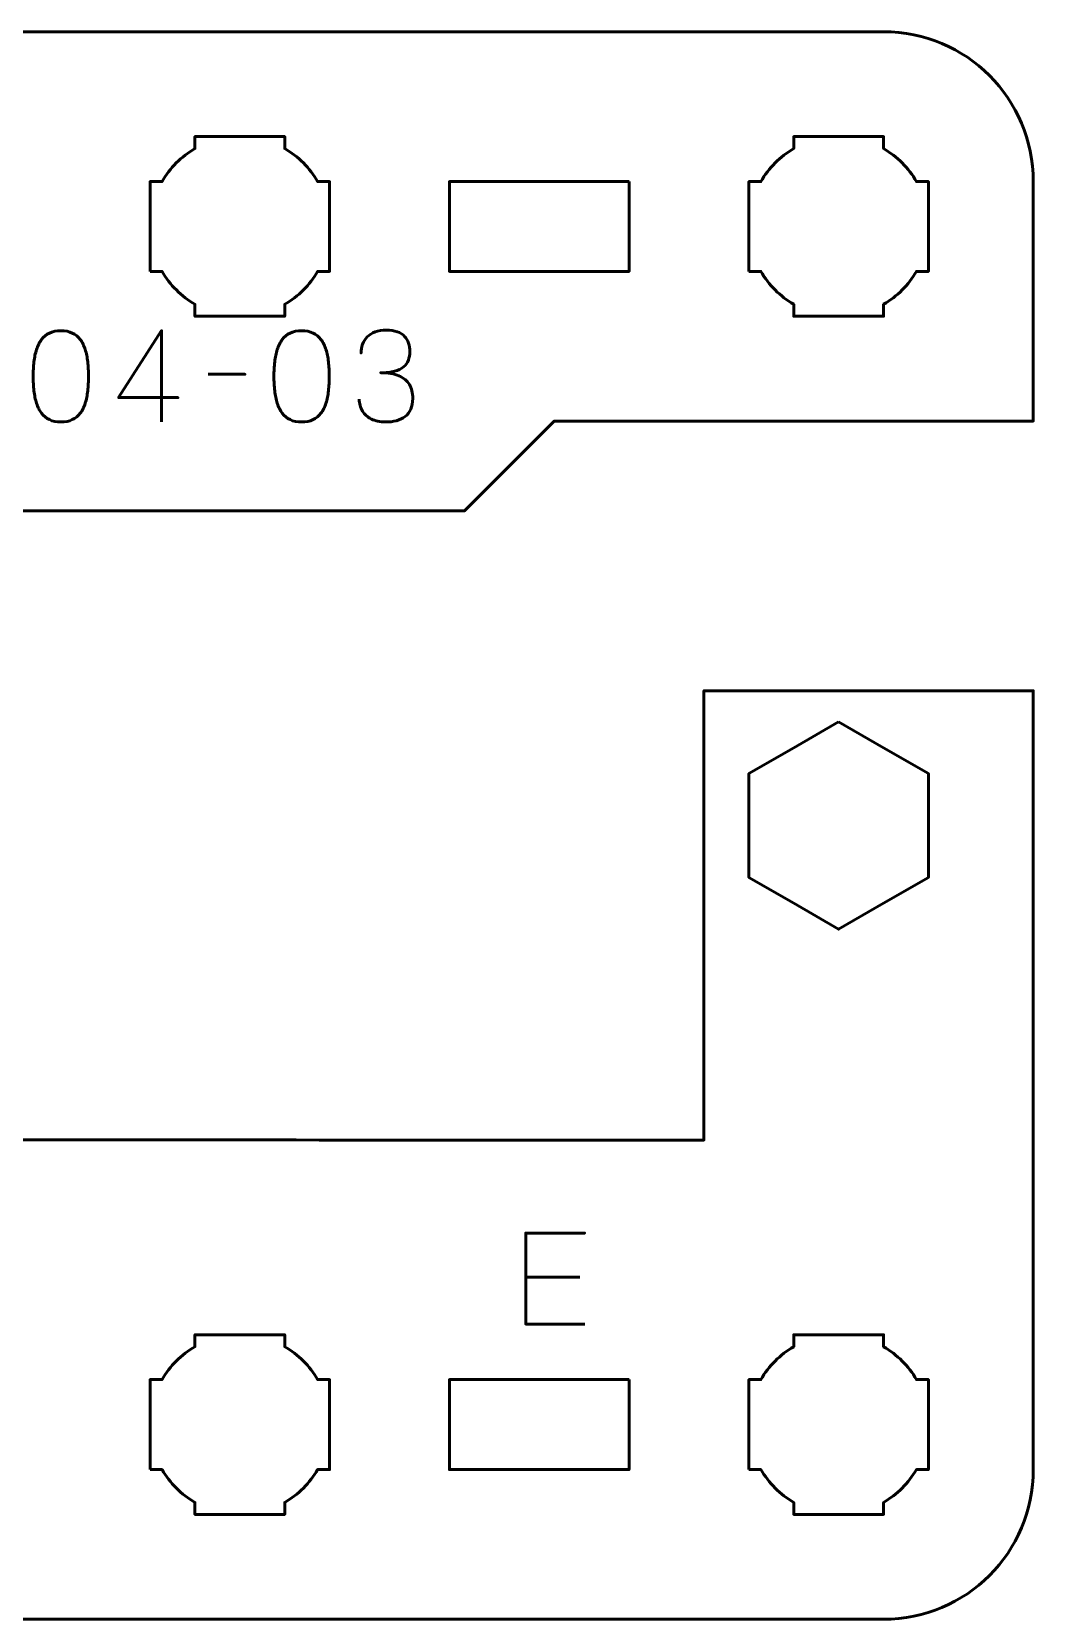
# Model space of a CAD drawing. Header units: centimetres. Extents: x -34.2 to 13.2, y -23.5 to -6.2.
# Drawn here: x 1.81 to 5.15, y -23.5 to -18.2 of the extents above; entities that cross this region are included whole.
import ezdxf

# ---------------------------------------------------------------- set-up
doc = ezdxf.new("R2010")
doc.units = ezdxf.units.CM
doc.header["$MEASUREMENT"] = 0
doc.layers.add('Layer 1', color=7, linetype='Continuous')

msp = doc.modelspace()

# ---------------------------------------------------------------- linework, layer by layer
at = {"layer": 'Layer 1', "lineweight": 53}
for points, knots in [([(5.15002, -23.00009), (5.14994, -23.27715), (4.92687, -23.50003), (4.64992, -23.50003), (4.64992, -23.50003), (1.88333, -23.50003), (1.11671, -23.50003), (-1.64988, -23.50003), (-1.64988, -23.50003), (-1.92688, -23.50003), (-2.14998, -23.27694), (-2.14998, -22.99994), (-2.14998, -22.99994), (-2.14998, -22.99994), (-2.14998, -18.70008), (-2.14998, -18.70008), (-2.14998, -18.70008), (-2.14998, -18.42295), (-1.92688, -18.19999), (-1.64988, -18.19999), (-1.64988, -18.19999), (1.11671, -18.19999), (1.88333, -18.19999), (4.64992, -18.19999), (4.64992, -18.19999), (4.92692, -18.19999), (5.15002, -18.42308), (5.15002, -18.70008), (5.15002, -18.70008), (5.15002, -18.70008), (5.15002, -19.49999), (5.15002, -19.49999), (5.15002, -19.49999), (5.15002, -19.49999), (3.55002, -19.50002), (3.55002, -19.50002), (3.55002, -19.50002), (3.55002, -19.50002), (3.25002, -19.80001), (3.25002, -19.80001), (3.25002, -19.80001), (3.25002, -19.80001), (-0.84993, -19.80001), (-0.84993, -19.80001), (-0.84993, -19.80001), (-0.84993, -21.16748), (-0.84993, -20.53256), (-0.84993, -21.9), (-0.84993, -21.9), (0.75606, -21.89999), (2.46485, -21.9), (4.05002, -21.90001), (4.05002, -21.90001), (4.05002, -21.90001), (4.05002, -20.69999), (4.05002, -20.69999), (4.05002, -20.69999), (4.05002, -20.69999), (4.05002, -20.39999), (4.05002, -20.39999), (4.05002, -20.39999), (4.05002, -20.39999), (5.15002, -20.39999), (5.15002, -20.39999), (5.15002, -20.39999), (5.15002, -20.39999), (5.15002, -23.00009), (5.15002, -23.00009)], [0, 0, 0, 0, 0.0588235, 0.0588235, 0.0588235, 0.0588235, 0.1176471, 0.1176471, 0.1176471, 0.1176471, 0.1764706, 0.1764706, 0.1764706, 0.1764706, 0.2352941, 0.2352941, 0.2352941, 0.2352941, 0.2941176, 0.2941176, 0.2941176, 0.2941176, 0.3529412, 0.3529412, 0.3529412, 0.3529412, 0.4117647, 0.4117647, 0.4117647, 0.4117647, 0.4705882, 0.4705882, 0.4705882, 0.4705882, 0.5294118, 0.5294118, 0.5294118, 0.5294118, 0.5882353, 0.5882353, 0.5882353, 0.5882353, 0.6470588, 0.6470588, 0.6470588, 0.6470588, 0.7058824, 0.7058824, 0.7058824, 0.7058824, 0.7647059, 0.7647059, 0.7647059, 0.7647059, 0.8235294, 0.8235294, 0.8235294, 0.8235294, 0.8823529, 0.8823529, 0.8823529, 0.8823529, 0.9411765, 0.9411765, 0.9411765, 0.9411765, 1, 1, 1, 1]), ([(2.20007, -19.00008), (2.20007, -19.00008), (2.20007, -18.85156), (2.20007, -18.85156), (2.20007, -18.85156), (2.20007, -18.85156), (2.20005, -18.85001), (2.20005, -18.85001), (2.20005, -18.85001), (2.20005, -18.85001), (2.20007, -18.84846), (2.20007, -18.84846), (2.20007, -18.84846), (2.20007, -18.84846), (2.20007, -18.70008), (2.20007, -18.70008), (2.20007, -18.70008), (2.20007, -18.70008), (2.24016, -18.70008), (2.24016, -18.70008), (2.24016, -18.70008), (2.26651, -18.65451), (2.30451, -18.61653), (2.35006, -18.59017), (2.35006, -18.59017), (2.35006, -18.59017), (2.35006, -18.55008), (2.35006, -18.55008), (2.35006, -18.55008), (2.35006, -18.55008), (2.49411, -18.55008), (2.49411, -18.55008), (2.49411, -18.55008), (2.49411, -18.55008), (2.50005, -18.55002), (2.50005, -18.55002), (2.50005, -18.55002), (2.50005, -18.55002), (2.50599, -18.55008), (2.50599, -18.55008), (2.50599, -18.55008), (2.50599, -18.55008), (2.65006, -18.55008), (2.65006, -18.55008), (2.65006, -18.55008), (2.65006, -18.55008), (2.65006, -18.59015), (2.65006, -18.59015), (2.65006, -18.59015), (2.69563, -18.61651), (2.73362, -18.6545), (2.75996, -18.70008), (2.75996, -18.70008), (2.75996, -18.70008), (2.80006, -18.70008), (2.80006, -18.70008), (2.80006, -18.70008), (2.80006, -18.70008), (2.80006, -19.00008), (2.80006, -19.00008), (2.80006, -19.00008), (2.80006, -19.00008), (2.75987, -19.00008), (2.75987, -19.00008), (2.75987, -19.00008), (2.73353, -19.04558), (2.69557, -19.08352), (2.65006, -19.10986), (2.65006, -19.10986), (2.65006, -19.10986), (2.65006, -19.15007), (2.65006, -19.15007), (2.65006, -19.15007), (2.65006, -19.15007), (2.35006, -19.15007), (2.35006, -19.15007), (2.35006, -19.15007), (2.35006, -19.15007), (2.35006, -19.10984), (2.35006, -19.10984), (2.35006, -19.10984), (2.30456, -19.0835), (2.2666, -19.04557), (2.24026, -19.00008), (2.24026, -19.00008), (2.24026, -19.00008), (2.20007, -19.00008), (2.20007, -19.00008)], [0, 0, 0, 0, 0.0454545, 0.0454545, 0.0454545, 0.0454545, 0.0909091, 0.0909091, 0.0909091, 0.0909091, 0.1363636, 0.1363636, 0.1363636, 0.1363636, 0.1818182, 0.1818182, 0.1818182, 0.1818182, 0.2272727, 0.2272727, 0.2272727, 0.2272727, 0.2727273, 0.2727273, 0.2727273, 0.2727273, 0.3181818, 0.3181818, 0.3181818, 0.3181818, 0.3636364, 0.3636364, 0.3636364, 0.3636364, 0.4090909, 0.4090909, 0.4090909, 0.4090909, 0.4545455, 0.4545455, 0.4545455, 0.4545455, 0.5, 0.5, 0.5, 0.5, 0.5454545, 0.5454545, 0.5454545, 0.5454545, 0.5909091, 0.5909091, 0.5909091, 0.5909091, 0.6363636, 0.6363636, 0.6363636, 0.6363636, 0.6818182, 0.6818182, 0.6818182, 0.6818182, 0.7272727, 0.7272727, 0.7272727, 0.7272727, 0.7727273, 0.7727273, 0.7727273, 0.7727273, 0.8181818, 0.8181818, 0.8181818, 0.8181818, 0.8636364, 0.8636364, 0.8636364, 0.8636364, 0.9090909, 0.9090909, 0.9090909, 0.9090909, 0.9545455, 0.9545455, 0.9545455, 0.9545455, 1, 1, 1, 1]), ([(4.20007, -19.00008), (4.20007, -19.00008), (4.20007, -18.85156), (4.20007, -18.85156), (4.20007, -18.85156), (4.20007, -18.85156), (4.20005, -18.85001), (4.20005, -18.85001), (4.20005, -18.85001), (4.20005, -18.85001), (4.20007, -18.84846), (4.20007, -18.84846), (4.20007, -18.84846), (4.20007, -18.84846), (4.20007, -18.70008), (4.20007, -18.70008), (4.20007, -18.70008), (4.20007, -18.70008), (4.24016, -18.70008), (4.24016, -18.70008), (4.24016, -18.70008), (4.26651, -18.65451), (4.30451, -18.61653), (4.35006, -18.59017), (4.35006, -18.59017), (4.35006, -18.59017), (4.35006, -18.55008), (4.35006, -18.55008), (4.35006, -18.55008), (4.35006, -18.55008), (4.49411, -18.55008), (4.49411, -18.55008), (4.49411, -18.55008), (4.49411, -18.55008), (4.50005, -18.55002), (4.50005, -18.55002), (4.50005, -18.55002), (4.50005, -18.55002), (4.50599, -18.55008), (4.50599, -18.55008), (4.50599, -18.55008), (4.50599, -18.55008), (4.65006, -18.55008), (4.65006, -18.55008), (4.65006, -18.55008), (4.65006, -18.55008), (4.65006, -18.59015), (4.65006, -18.59015), (4.65006, -18.59015), (4.69563, -18.61651), (4.73362, -18.6545), (4.75996, -18.70008), (4.75996, -18.70008), (4.75996, -18.70008), (4.80006, -18.70008), (4.80006, -18.70008), (4.80006, -18.70008), (4.80006, -18.70008), (4.80006, -19.00008), (4.80006, -19.00008), (4.80006, -19.00008), (4.80006, -19.00008), (4.75987, -19.00008), (4.75987, -19.00008), (4.75987, -19.00008), (4.73353, -19.04558), (4.69557, -19.08352), (4.65006, -19.10986), (4.65006, -19.10986), (4.65006, -19.10986), (4.65006, -19.15007), (4.65006, -19.15007), (4.65006, -19.15007), (4.65006, -19.15007), (4.35006, -19.15007), (4.35006, -19.15007), (4.35006, -19.15007), (4.35006, -19.15007), (4.35006, -19.10984), (4.35006, -19.10984), (4.35006, -19.10984), (4.30456, -19.0835), (4.2666, -19.04557), (4.24026, -19.00008), (4.24026, -19.00008), (4.24026, -19.00008), (4.20007, -19.00008), (4.20007, -19.00008)], [0, 0, 0, 0, 0.0454545, 0.0454545, 0.0454545, 0.0454545, 0.0909091, 0.0909091, 0.0909091, 0.0909091, 0.1363636, 0.1363636, 0.1363636, 0.1363636, 0.1818182, 0.1818182, 0.1818182, 0.1818182, 0.2272727, 0.2272727, 0.2272727, 0.2272727, 0.2727273, 0.2727273, 0.2727273, 0.2727273, 0.3181818, 0.3181818, 0.3181818, 0.3181818, 0.3636364, 0.3636364, 0.3636364, 0.3636364, 0.4090909, 0.4090909, 0.4090909, 0.4090909, 0.4545455, 0.4545455, 0.4545455, 0.4545455, 0.5, 0.5, 0.5, 0.5, 0.5454545, 0.5454545, 0.5454545, 0.5454545, 0.5909091, 0.5909091, 0.5909091, 0.5909091, 0.6363636, 0.6363636, 0.6363636, 0.6363636, 0.6818182, 0.6818182, 0.6818182, 0.6818182, 0.7272727, 0.7272727, 0.7272727, 0.7272727, 0.7727273, 0.7727273, 0.7727273, 0.7727273, 0.8181818, 0.8181818, 0.8181818, 0.8181818, 0.8636364, 0.8636364, 0.8636364, 0.8636364, 0.9090909, 0.9090909, 0.9090909, 0.9090909, 0.9545455, 0.9545455, 0.9545455, 0.9545455, 1, 1, 1, 1]), ([(3.79997, -18.70008), (3.79997, -18.70008), (3.79997, -19.00009), (3.79997, -19.00009), (3.79997, -19.00009), (3.79997, -19.00009), (3.19998, -19.00009), (3.19998, -19.00009), (3.19998, -19.00009), (3.19998, -19.00009), (3.19998, -18.70008), (3.19998, -18.70008), (3.19998, -18.70008), (3.19998, -18.70008), (3.79997, -18.70008), (3.79997, -18.70008)], [0, 0, 0, 0, 0.25, 0.25, 0.25, 0.25, 0.5, 0.5, 0.5, 0.5, 0.75, 0.75, 0.75, 0.75, 1, 1, 1, 1]), ([(4.50006, -20.50363), (4.50006, -20.50363), (4.65007, -20.59023), (4.65007, -20.59023), (4.65007, -20.59023), (4.65007, -20.59023), (4.80006, -20.67683), (4.80006, -20.67683), (4.80006, -20.67683), (4.80006, -20.67683), (4.80006, -20.85004), (4.80006, -20.85004), (4.80006, -20.85004), (4.80006, -20.85004), (4.80006, -21.02325), (4.80006, -21.02325), (4.80006, -21.02325), (4.80006, -21.02325), (4.65007, -21.10985), (4.65007, -21.10985), (4.65007, -21.10985), (4.65007, -21.10985), (4.50006, -21.19645), (4.50006, -21.19645), (4.50006, -21.19645), (4.50006, -21.19645), (4.35005, -21.10985), (4.35005, -21.10985), (4.35005, -21.10985), (4.35005, -21.10985), (4.20006, -21.02325), (4.20006, -21.02325), (4.20006, -21.02325), (4.20006, -21.02325), (4.20006, -20.85004), (4.20006, -20.85004), (4.20006, -20.85004), (4.20006, -20.85004), (4.20006, -20.67683), (4.20006, -20.67683), (4.20006, -20.67683), (4.20006, -20.67683), (4.35005, -20.59023), (4.35005, -20.59023), (4.35005, -20.59023), (4.35005, -20.59023), (4.50006, -20.50363), (4.50006, -20.50363)], [0, 0, 0, 0, 0.0833333, 0.0833333, 0.0833333, 0.0833333, 0.1666667, 0.1666667, 0.1666667, 0.1666667, 0.25, 0.25, 0.25, 0.25, 0.3333333, 0.3333333, 0.3333333, 0.3333333, 0.4166667, 0.4166667, 0.4166667, 0.4166667, 0.5, 0.5, 0.5, 0.5, 0.5833333, 0.5833333, 0.5833333, 0.5833333, 0.6666667, 0.6666667, 0.6666667, 0.6666667, 0.75, 0.75, 0.75, 0.75, 0.8333333, 0.8333333, 0.8333333, 0.8333333, 0.9166667, 0.9166667, 0.9166667, 0.9166667, 1, 1, 1, 1]), ([(2.20007, -23.00008), (2.20007, -23.00008), (2.20007, -22.85156), (2.20007, -22.85156), (2.20007, -22.85156), (2.20007, -22.85156), (2.20005, -22.85001), (2.20005, -22.85001), (2.20005, -22.85001), (2.20005, -22.85001), (2.20007, -22.84846), (2.20007, -22.84846), (2.20007, -22.84846), (2.20007, -22.84846), (2.20007, -22.70008), (2.20007, -22.70008), (2.20007, -22.70008), (2.20007, -22.70008), (2.24016, -22.70008), (2.24016, -22.70008), (2.24016, -22.70008), (2.26651, -22.65451), (2.30451, -22.61653), (2.35006, -22.59017), (2.35006, -22.59017), (2.35006, -22.59017), (2.35006, -22.55008), (2.35006, -22.55008), (2.35006, -22.55008), (2.35006, -22.55008), (2.49411, -22.55008), (2.49411, -22.55008), (2.49411, -22.55008), (2.49411, -22.55008), (2.50005, -22.55002), (2.50005, -22.55002), (2.50005, -22.55002), (2.50005, -22.55002), (2.50599, -22.55008), (2.50599, -22.55008), (2.50599, -22.55008), (2.50599, -22.55008), (2.65006, -22.55008), (2.65006, -22.55008), (2.65006, -22.55008), (2.65006, -22.55008), (2.65006, -22.59015), (2.65006, -22.59015), (2.65006, -22.59015), (2.69563, -22.61651), (2.73362, -22.6545), (2.75996, -22.70008), (2.75996, -22.70008), (2.75996, -22.70008), (2.80006, -22.70008), (2.80006, -22.70008), (2.80006, -22.70008), (2.80006, -22.70008), (2.80006, -23.00008), (2.80006, -23.00008), (2.80006, -23.00008), (2.80006, -23.00008), (2.75987, -23.00008), (2.75987, -23.00008), (2.75987, -23.00008), (2.73353, -23.04558), (2.69557, -23.08352), (2.65006, -23.10986), (2.65006, -23.10986), (2.65006, -23.10986), (2.65006, -23.15007), (2.65006, -23.15007), (2.65006, -23.15007), (2.65006, -23.15007), (2.35006, -23.15007), (2.35006, -23.15007), (2.35006, -23.15007), (2.35006, -23.15007), (2.35006, -23.10984), (2.35006, -23.10984), (2.35006, -23.10984), (2.30456, -23.0835), (2.2666, -23.04557), (2.24026, -23.00008), (2.24026, -23.00008), (2.24026, -23.00008), (2.20007, -23.00008), (2.20007, -23.00008)], [0, 0, 0, 0, 0.0454545, 0.0454545, 0.0454545, 0.0454545, 0.0909091, 0.0909091, 0.0909091, 0.0909091, 0.1363636, 0.1363636, 0.1363636, 0.1363636, 0.1818182, 0.1818182, 0.1818182, 0.1818182, 0.2272727, 0.2272727, 0.2272727, 0.2272727, 0.2727273, 0.2727273, 0.2727273, 0.2727273, 0.3181818, 0.3181818, 0.3181818, 0.3181818, 0.3636364, 0.3636364, 0.3636364, 0.3636364, 0.4090909, 0.4090909, 0.4090909, 0.4090909, 0.4545455, 0.4545455, 0.4545455, 0.4545455, 0.5, 0.5, 0.5, 0.5, 0.5454545, 0.5454545, 0.5454545, 0.5454545, 0.5909091, 0.5909091, 0.5909091, 0.5909091, 0.6363636, 0.6363636, 0.6363636, 0.6363636, 0.6818182, 0.6818182, 0.6818182, 0.6818182, 0.7272727, 0.7272727, 0.7272727, 0.7272727, 0.7727273, 0.7727273, 0.7727273, 0.7727273, 0.8181818, 0.8181818, 0.8181818, 0.8181818, 0.8636364, 0.8636364, 0.8636364, 0.8636364, 0.9090909, 0.9090909, 0.9090909, 0.9090909, 0.9545455, 0.9545455, 0.9545455, 0.9545455, 1, 1, 1, 1]), ([(4.20007, -23.00008), (4.20007, -23.00008), (4.20007, -22.85156), (4.20007, -22.85156), (4.20007, -22.85156), (4.20007, -22.85156), (4.20005, -22.85001), (4.20005, -22.85001), (4.20005, -22.85001), (4.20005, -22.85001), (4.20007, -22.84846), (4.20007, -22.84846), (4.20007, -22.84846), (4.20007, -22.84846), (4.20007, -22.70008), (4.20007, -22.70008), (4.20007, -22.70008), (4.20007, -22.70008), (4.24016, -22.70008), (4.24016, -22.70008), (4.24016, -22.70008), (4.26651, -22.65451), (4.30451, -22.61653), (4.35006, -22.59017), (4.35006, -22.59017), (4.35006, -22.59017), (4.35006, -22.55008), (4.35006, -22.55008), (4.35006, -22.55008), (4.35006, -22.55008), (4.49411, -22.55008), (4.49411, -22.55008), (4.49411, -22.55008), (4.49411, -22.55008), (4.50005, -22.55002), (4.50005, -22.55002), (4.50005, -22.55002), (4.50005, -22.55002), (4.50599, -22.55008), (4.50599, -22.55008), (4.50599, -22.55008), (4.50599, -22.55008), (4.65006, -22.55008), (4.65006, -22.55008), (4.65006, -22.55008), (4.65006, -22.55008), (4.65006, -22.59015), (4.65006, -22.59015), (4.65006, -22.59015), (4.69563, -22.61651), (4.73362, -22.6545), (4.75996, -22.70008), (4.75996, -22.70008), (4.75996, -22.70008), (4.80006, -22.70008), (4.80006, -22.70008), (4.80006, -22.70008), (4.80006, -22.70008), (4.80006, -23.00008), (4.80006, -23.00008), (4.80006, -23.00008), (4.80006, -23.00008), (4.75987, -23.00008), (4.75987, -23.00008), (4.75987, -23.00008), (4.73353, -23.04558), (4.69557, -23.08352), (4.65006, -23.10986), (4.65006, -23.10986), (4.65006, -23.10986), (4.65006, -23.15007), (4.65006, -23.15007), (4.65006, -23.15007), (4.65006, -23.15007), (4.35006, -23.15007), (4.35006, -23.15007), (4.35006, -23.15007), (4.35006, -23.15007), (4.35006, -23.10984), (4.35006, -23.10984), (4.35006, -23.10984), (4.30456, -23.0835), (4.2666, -23.04557), (4.24026, -23.00008), (4.24026, -23.00008), (4.24026, -23.00008), (4.20007, -23.00008), (4.20007, -23.00008)], [0, 0, 0, 0, 0.0454545, 0.0454545, 0.0454545, 0.0454545, 0.0909091, 0.0909091, 0.0909091, 0.0909091, 0.1363636, 0.1363636, 0.1363636, 0.1363636, 0.1818182, 0.1818182, 0.1818182, 0.1818182, 0.2272727, 0.2272727, 0.2272727, 0.2272727, 0.2727273, 0.2727273, 0.2727273, 0.2727273, 0.3181818, 0.3181818, 0.3181818, 0.3181818, 0.3636364, 0.3636364, 0.3636364, 0.3636364, 0.4090909, 0.4090909, 0.4090909, 0.4090909, 0.4545455, 0.4545455, 0.4545455, 0.4545455, 0.5, 0.5, 0.5, 0.5, 0.5454545, 0.5454545, 0.5454545, 0.5454545, 0.5909091, 0.5909091, 0.5909091, 0.5909091, 0.6363636, 0.6363636, 0.6363636, 0.6363636, 0.6818182, 0.6818182, 0.6818182, 0.6818182, 0.7272727, 0.7272727, 0.7272727, 0.7272727, 0.7727273, 0.7727273, 0.7727273, 0.7727273, 0.8181818, 0.8181818, 0.8181818, 0.8181818, 0.8636364, 0.8636364, 0.8636364, 0.8636364, 0.9090909, 0.9090909, 0.9090909, 0.9090909, 0.9545455, 0.9545455, 0.9545455, 0.9545455, 1, 1, 1, 1]), ([(3.79997, -22.70008), (3.79997, -22.70008), (3.79997, -23.00009), (3.79997, -23.00009), (3.79997, -23.00009), (3.79997, -23.00009), (3.19998, -23.00009), (3.19998, -23.00009), (3.19998, -23.00009), (3.19998, -23.00009), (3.19998, -22.70008), (3.19998, -22.70008), (3.19998, -22.70008), (3.19998, -22.70008), (3.79997, -22.70008), (3.79997, -22.70008)], [0, 0, 0, 0, 0.25, 0.25, 0.25, 0.25, 0.5, 0.5, 0.5, 0.5, 0.75, 0.75, 0.75, 0.75, 1, 1, 1, 1])]:
    msp.add_open_spline(points, degree=3, knots=knots, dxfattribs=at)
at = {"layer": 'Layer 1', "color": 5, "lineweight": 53}
for points, knots in [([(1.90231, -19.50285), (1.91712, -19.50278), (1.92989, -19.50017), (1.94055, -19.49509), (1.94055, -19.49509), (1.95113, -19.49001), (1.95995, -19.48274), (1.967, -19.4735), (1.967, -19.4735), (1.97399, -19.46419), (1.97949, -19.45318), (1.98358, -19.44048), (1.98358, -19.44048), (1.98761, -19.42778), (1.9905, -19.41388), (1.99212, -19.39864), (1.99212, -19.39864), (1.99382, -19.3834), (1.99466, -19.36738), (1.99459, -19.35045), (1.99459, -19.35045), (1.99466, -19.33359), (1.99382, -19.31757), (1.99212, -19.3024), (1.99212, -19.3024), (1.9905, -19.28723), (1.98761, -19.27326), (1.98358, -19.26056), (1.98358, -19.26056), (1.97949, -19.24793), (1.97399, -19.23693), (1.967, -19.22754), (1.967, -19.22754), (1.95995, -19.21823), (1.95113, -19.21096), (1.94055, -19.20588), (1.94055, -19.20588), (1.92989, -19.20073), (1.91712, -19.19812), (1.90231, -19.19805), (1.90231, -19.19805), (1.88749, -19.19812), (1.87472, -19.20073), (1.86406, -19.20588), (1.86406, -19.20588), (1.85348, -19.21096), (1.84466, -19.21823), (1.83761, -19.22754), (1.83761, -19.22754), (1.83062, -19.23693), (1.82512, -19.24793), (1.82103, -19.26056), (1.82103, -19.26056), (1.817, -19.27326), (1.81411, -19.28723), (1.81249, -19.3024), (1.81249, -19.3024), (1.8108, -19.31757), (1.80995, -19.33359), (1.81002, -19.35045), (1.81002, -19.35045), (1.80995, -19.36738), (1.8108, -19.3834), (1.81249, -19.39864), (1.81249, -19.39864), (1.81411, -19.41388), (1.817, -19.42778), (1.82103, -19.44048), (1.82103, -19.44048), (1.82512, -19.45318), (1.83062, -19.46419), (1.83761, -19.4735), (1.83761, -19.4735), (1.84466, -19.48274), (1.85348, -19.49001), (1.86406, -19.49509), (1.86406, -19.49509), (1.87472, -19.50017), (1.88749, -19.50278), (1.90231, -19.50285)], [0, 0, 0, 0, 0.05, 0.05, 0.05, 0.05, 0.1, 0.1, 0.1, 0.1, 0.15, 0.15, 0.15, 0.15, 0.2, 0.2, 0.2, 0.2, 0.25, 0.25, 0.25, 0.25, 0.3, 0.3, 0.3, 0.3, 0.35, 0.35, 0.35, 0.35, 0.4, 0.4, 0.4, 0.4, 0.45, 0.45, 0.45, 0.45, 0.5, 0.5, 0.5, 0.5, 0.55, 0.55, 0.55, 0.55, 0.6, 0.6, 0.6, 0.6, 0.65, 0.65, 0.65, 0.65, 0.7, 0.7, 0.7, 0.7, 0.75, 0.75, 0.75, 0.75, 0.8, 0.8, 0.8, 0.8, 0.85, 0.85, 0.85, 0.85, 0.9, 0.9, 0.9, 0.9, 0.95, 0.95, 0.95, 0.95, 1, 1, 1, 1]), ([(1.90231, -19.50285), (1.91712, -19.50278), (1.92989, -19.50017), (1.94055, -19.49509), (1.94055, -19.49509), (1.95113, -19.49001), (1.95995, -19.48274), (1.967, -19.4735), (1.967, -19.4735), (1.97399, -19.46419), (1.97949, -19.45318), (1.98358, -19.44048), (1.98358, -19.44048), (1.98761, -19.42778), (1.9905, -19.41388), (1.99212, -19.39864), (1.99212, -19.39864), (1.99382, -19.3834), (1.99466, -19.36738), (1.99459, -19.35045), (1.99459, -19.35045), (1.99466, -19.33359), (1.99382, -19.31757), (1.99212, -19.3024), (1.99212, -19.3024), (1.9905, -19.28723), (1.98761, -19.27326), (1.98358, -19.26056), (1.98358, -19.26056), (1.97949, -19.24793), (1.97399, -19.23693), (1.967, -19.22754), (1.967, -19.22754), (1.95995, -19.21823), (1.95113, -19.21096), (1.94055, -19.20588), (1.94055, -19.20588), (1.92989, -19.20073), (1.91712, -19.19812), (1.90231, -19.19805), (1.90231, -19.19805), (1.88749, -19.19812), (1.87472, -19.20073), (1.86406, -19.20588), (1.86406, -19.20588), (1.85348, -19.21096), (1.84466, -19.21823), (1.83761, -19.22754), (1.83761, -19.22754), (1.83062, -19.23693), (1.82512, -19.24793), (1.82103, -19.26056), (1.82103, -19.26056), (1.817, -19.27326), (1.81411, -19.28723), (1.81249, -19.3024), (1.81249, -19.3024), (1.8108, -19.31757), (1.80995, -19.33359), (1.81002, -19.35045), (1.81002, -19.35045), (1.80995, -19.36738), (1.8108, -19.3834), (1.81249, -19.39864), (1.81249, -19.39864), (1.81411, -19.41388), (1.817, -19.42778), (1.82103, -19.44048), (1.82103, -19.44048), (1.82512, -19.45318), (1.83062, -19.46419), (1.83761, -19.4735), (1.83761, -19.4735), (1.84466, -19.48274), (1.85348, -19.49001), (1.86406, -19.49509), (1.86406, -19.49509), (1.87472, -19.50017), (1.88749, -19.50278), (1.90231, -19.50285)], [0, 0, 0, 0, 0.05, 0.05, 0.05, 0.05, 0.1, 0.1, 0.1, 0.1, 0.15, 0.15, 0.15, 0.15, 0.2, 0.2, 0.2, 0.2, 0.25, 0.25, 0.25, 0.25, 0.3, 0.3, 0.3, 0.3, 0.35, 0.35, 0.35, 0.35, 0.4, 0.4, 0.4, 0.4, 0.45, 0.45, 0.45, 0.45, 0.5, 0.5, 0.5, 0.5, 0.55, 0.55, 0.55, 0.55, 0.6, 0.6, 0.6, 0.6, 0.65, 0.65, 0.65, 0.65, 0.7, 0.7, 0.7, 0.7, 0.75, 0.75, 0.75, 0.75, 0.8, 0.8, 0.8, 0.8, 0.85, 0.85, 0.85, 0.85, 0.9, 0.9, 0.9, 0.9, 0.95, 0.95, 0.95, 0.95, 1, 1, 1, 1]), ([(2.23885, -19.50285), (2.23885, -19.50285), (2.23885, -19.19763), (2.23885, -19.19763), (2.23885, -19.19763), (2.23885, -19.19763), (2.09492, -19.42157), (2.09492, -19.42157), (2.09492, -19.42157), (2.09492, -19.42157), (2.29304, -19.42157), (2.29304, -19.42157), (2.29304, -19.42157), (2.29304, -19.42157), (2.09492, -19.42157), (2.09492, -19.42157), (2.09492, -19.42157), (2.09492, -19.42157), (2.23885, -19.19763), (2.23885, -19.19763), (2.23885, -19.19763), (2.23885, -19.19763), (2.23885, -19.50285), (2.23885, -19.50285)], [0, 0, 0, 0, 0.1666667, 0.1666667, 0.1666667, 0.1666667, 0.3333333, 0.3333333, 0.3333333, 0.3333333, 0.5, 0.5, 0.5, 0.5, 0.6666667, 0.6666667, 0.6666667, 0.6666667, 0.8333333, 0.8333333, 0.8333333, 0.8333333, 1, 1, 1, 1]), ([(2.70621, -19.50285), (2.72102, -19.50278), (2.73379, -19.50017), (2.74445, -19.49509), (2.74445, -19.49509), (2.75503, -19.49001), (2.76385, -19.48274), (2.7709, -19.4735), (2.7709, -19.4735), (2.77789, -19.46419), (2.78339, -19.45318), (2.78748, -19.44048), (2.78748, -19.44048), (2.79151, -19.42778), (2.7944, -19.41388), (2.79602, -19.39864), (2.79602, -19.39864), (2.79772, -19.3834), (2.79856, -19.36738), (2.79849, -19.35045), (2.79849, -19.35045), (2.79856, -19.33359), (2.79772, -19.31757), (2.79602, -19.3024), (2.79602, -19.3024), (2.7944, -19.28723), (2.79151, -19.27326), (2.78748, -19.26056), (2.78748, -19.26056), (2.78339, -19.24793), (2.77789, -19.23693), (2.7709, -19.22754), (2.7709, -19.22754), (2.76385, -19.21823), (2.75503, -19.21096), (2.74445, -19.20588), (2.74445, -19.20588), (2.73379, -19.20073), (2.72102, -19.19812), (2.70621, -19.19805), (2.70621, -19.19805), (2.69139, -19.19812), (2.67862, -19.20073), (2.66796, -19.20588), (2.66796, -19.20588), (2.65738, -19.21096), (2.64856, -19.21823), (2.64151, -19.22754), (2.64151, -19.22754), (2.63452, -19.23693), (2.62902, -19.24793), (2.62493, -19.26056), (2.62493, -19.26056), (2.6209, -19.27326), (2.61801, -19.28723), (2.61639, -19.3024), (2.61639, -19.3024), (2.6147, -19.31757), (2.61385, -19.33359), (2.61392, -19.35045), (2.61392, -19.35045), (2.61385, -19.36738), (2.6147, -19.3834), (2.61639, -19.39864), (2.61639, -19.39864), (2.61801, -19.41388), (2.6209, -19.42778), (2.62493, -19.44048), (2.62493, -19.44048), (2.62902, -19.45318), (2.63452, -19.46419), (2.64151, -19.4735), (2.64151, -19.4735), (2.64856, -19.48274), (2.65738, -19.49001), (2.66796, -19.49509), (2.66796, -19.49509), (2.67862, -19.50017), (2.69139, -19.50278), (2.70621, -19.50285)], [0, 0, 0, 0, 0.05, 0.05, 0.05, 0.05, 0.1, 0.1, 0.1, 0.1, 0.15, 0.15, 0.15, 0.15, 0.2, 0.2, 0.2, 0.2, 0.25, 0.25, 0.25, 0.25, 0.3, 0.3, 0.3, 0.3, 0.35, 0.35, 0.35, 0.35, 0.4, 0.4, 0.4, 0.4, 0.45, 0.45, 0.45, 0.45, 0.5, 0.5, 0.5, 0.5, 0.55, 0.55, 0.55, 0.55, 0.6, 0.6, 0.6, 0.6, 0.65, 0.65, 0.65, 0.65, 0.7, 0.7, 0.7, 0.7, 0.75, 0.75, 0.75, 0.75, 0.8, 0.8, 0.8, 0.8, 0.85, 0.85, 0.85, 0.85, 0.9, 0.9, 0.9, 0.9, 0.95, 0.95, 0.95, 0.95, 1, 1, 1, 1]), ([(2.70621, -19.50285), (2.72102, -19.50278), (2.73379, -19.50017), (2.74445, -19.49509), (2.74445, -19.49509), (2.75503, -19.49001), (2.76385, -19.48274), (2.7709, -19.4735), (2.7709, -19.4735), (2.77789, -19.46419), (2.78339, -19.45318), (2.78748, -19.44048), (2.78748, -19.44048), (2.79151, -19.42778), (2.7944, -19.41388), (2.79602, -19.39864), (2.79602, -19.39864), (2.79772, -19.3834), (2.79856, -19.36738), (2.79849, -19.35045), (2.79849, -19.35045), (2.79856, -19.33359), (2.79772, -19.31757), (2.79602, -19.3024), (2.79602, -19.3024), (2.7944, -19.28723), (2.79151, -19.27326), (2.78748, -19.26056), (2.78748, -19.26056), (2.78339, -19.24793), (2.77789, -19.23693), (2.7709, -19.22754), (2.7709, -19.22754), (2.76385, -19.21823), (2.75503, -19.21096), (2.74445, -19.20588), (2.74445, -19.20588), (2.73379, -19.20073), (2.72102, -19.19812), (2.70621, -19.19805), (2.70621, -19.19805), (2.69139, -19.19812), (2.67862, -19.20073), (2.66796, -19.20588), (2.66796, -19.20588), (2.65738, -19.21096), (2.64856, -19.21823), (2.64151, -19.22754), (2.64151, -19.22754), (2.63452, -19.23693), (2.62902, -19.24793), (2.62493, -19.26056), (2.62493, -19.26056), (2.6209, -19.27326), (2.61801, -19.28723), (2.61639, -19.3024), (2.61639, -19.3024), (2.6147, -19.31757), (2.61385, -19.33359), (2.61392, -19.35045), (2.61392, -19.35045), (2.61385, -19.36738), (2.6147, -19.3834), (2.61639, -19.39864), (2.61639, -19.39864), (2.61801, -19.41388), (2.6209, -19.42778), (2.62493, -19.44048), (2.62493, -19.44048), (2.62902, -19.45318), (2.63452, -19.46419), (2.64151, -19.4735), (2.64151, -19.4735), (2.64856, -19.48274), (2.65738, -19.49001), (2.66796, -19.49509), (2.66796, -19.49509), (2.67862, -19.50017), (2.69139, -19.50278), (2.70621, -19.50285)], [0, 0, 0, 0, 0.05, 0.05, 0.05, 0.05, 0.1, 0.1, 0.1, 0.1, 0.15, 0.15, 0.15, 0.15, 0.2, 0.2, 0.2, 0.2, 0.25, 0.25, 0.25, 0.25, 0.3, 0.3, 0.3, 0.3, 0.35, 0.35, 0.35, 0.35, 0.4, 0.4, 0.4, 0.4, 0.45, 0.45, 0.45, 0.45, 0.5, 0.5, 0.5, 0.5, 0.55, 0.55, 0.55, 0.55, 0.6, 0.6, 0.6, 0.6, 0.65, 0.65, 0.65, 0.65, 0.7, 0.7, 0.7, 0.7, 0.75, 0.75, 0.75, 0.75, 0.8, 0.8, 0.8, 0.8, 0.85, 0.85, 0.85, 0.85, 0.9, 0.9, 0.9, 0.9, 0.95, 0.95, 0.95, 0.95, 1, 1, 1, 1]), ([(2.89882, -19.42623), (2.89889, -19.44147), (2.90242, -19.45473), (2.9094, -19.46623), (2.9094, -19.46623), (2.91639, -19.47766), (2.92634, -19.48662), (2.93932, -19.49304), (2.93932, -19.49304), (2.9523, -19.49946), (2.96789, -19.50271), (2.98603, -19.50285), (2.98603, -19.50285), (2.99964, -19.50285), (3.01199, -19.50144), (3.02321, -19.49848), (3.02321, -19.49848), (3.03436, -19.49551), (3.04395, -19.49093), (3.05207, -19.48465), (3.05207, -19.48465), (3.06018, -19.47837), (3.06639, -19.47025), (3.07083, -19.46038), (3.07083, -19.46038), (3.07521, -19.45043), (3.07739, -19.4385), (3.07746, -19.42453), (3.07746, -19.42453), (3.07754, -19.40591), (3.07373, -19.39017), (3.06618, -19.3774), (3.06618, -19.3774), (3.05863, -19.36463), (3.04691, -19.35504), (3.03118, -19.34848), (3.03118, -19.34848), (3.01545, -19.34191), (2.99527, -19.3386), (2.97079, -19.3386), (2.97079, -19.3386), (2.98906, -19.33867), (3.00437, -19.33698), (3.01686, -19.33352), (3.01686, -19.33352), (3.02928, -19.33006), (3.03922, -19.32519), (3.0467, -19.31884), (3.0467, -19.31884), (3.05418, -19.31256), (3.05961, -19.30508), (3.06286, -19.29648), (3.06286, -19.29648), (3.06618, -19.28794), (3.0678, -19.27856), (3.06773, -19.26833), (3.06773, -19.26833), (3.0678, -19.25809), (3.06639, -19.24864), (3.06357, -19.23989), (3.06357, -19.23989), (3.06081, -19.23114), (3.0563, -19.22345), (3.05016, -19.21689), (3.05016, -19.21689), (3.04402, -19.21033), (3.03591, -19.20518), (3.02596, -19.20151), (3.02596, -19.20151), (3.01594, -19.19784), (3.00373, -19.19601), (2.98941, -19.19594), (2.98941, -19.19594), (2.97516, -19.19601), (2.96267, -19.19812), (2.95209, -19.20222), (2.95209, -19.20222), (2.94143, -19.20631), (2.93269, -19.21188), (2.92563, -19.21901), (2.92563, -19.21901), (2.91865, -19.22613), (2.91342, -19.23425), (2.90997, -19.24342), (2.90997, -19.24342), (2.90644, -19.25259), (2.90475, -19.26233), (2.90475, -19.27256), (2.90475, -19.27256), (2.90475, -19.26233), (2.90644, -19.25259), (2.90997, -19.24342), (2.90997, -19.24342), (2.91342, -19.23425), (2.91865, -19.22613), (2.92563, -19.21901), (2.92563, -19.21901), (2.93269, -19.21188), (2.94143, -19.20631), (2.95209, -19.20222), (2.95209, -19.20222), (2.96267, -19.19812), (2.97516, -19.19601), (2.98941, -19.19594), (2.98941, -19.19594), (3.00373, -19.19601), (3.01594, -19.19784), (3.02596, -19.20151), (3.02596, -19.20151), (3.03591, -19.20518), (3.04402, -19.21033), (3.05016, -19.21689), (3.05016, -19.21689), (3.0563, -19.22345), (3.06081, -19.23114), (3.06357, -19.23989), (3.06357, -19.23989), (3.06639, -19.24864), (3.0678, -19.25809), (3.06773, -19.26833), (3.06773, -19.26833), (3.0678, -19.27856), (3.06618, -19.28794), (3.06286, -19.29648), (3.06286, -19.29648), (3.05961, -19.30508), (3.05418, -19.31256), (3.0467, -19.31884), (3.0467, -19.31884), (3.03922, -19.32519), (3.02928, -19.33006), (3.01686, -19.33352), (3.01686, -19.33352), (3.00437, -19.33698), (2.98906, -19.33867), (2.97079, -19.3386), (2.97079, -19.3386), (2.99527, -19.3386), (3.01545, -19.34191), (3.03118, -19.34848), (3.03118, -19.34848), (3.04691, -19.35504), (3.05863, -19.36463), (3.06618, -19.3774), (3.06618, -19.3774), (3.07373, -19.39017), (3.07754, -19.40591), (3.07746, -19.42453), (3.07746, -19.42453), (3.07739, -19.4385), (3.07521, -19.45043), (3.07083, -19.46038), (3.07083, -19.46038), (3.06639, -19.47025), (3.06018, -19.47837), (3.05207, -19.48465), (3.05207, -19.48465), (3.04395, -19.49093), (3.03436, -19.49551), (3.02321, -19.49848), (3.02321, -19.49848), (3.01199, -19.50144), (2.99964, -19.50285), (2.98603, -19.50285), (2.98603, -19.50285), (2.96789, -19.50271), (2.9523, -19.49946), (2.93932, -19.49304), (2.93932, -19.49304), (2.92634, -19.48662), (2.91639, -19.47766), (2.9094, -19.46623), (2.9094, -19.46623), (2.90242, -19.45473), (2.89889, -19.44147), (2.89882, -19.42623)], [0, 0, 0, 0, 0.0227273, 0.0227273, 0.0227273, 0.0227273, 0.0454545, 0.0454545, 0.0454545, 0.0454545, 0.0681818, 0.0681818, 0.0681818, 0.0681818, 0.0909091, 0.0909091, 0.0909091, 0.0909091, 0.1136364, 0.1136364, 0.1136364, 0.1136364, 0.1363636, 0.1363636, 0.1363636, 0.1363636, 0.1590909, 0.1590909, 0.1590909, 0.1590909, 0.1818182, 0.1818182, 0.1818182, 0.1818182, 0.2045455, 0.2045455, 0.2045455, 0.2045455, 0.2272727, 0.2272727, 0.2272727, 0.2272727, 0.25, 0.25, 0.25, 0.25, 0.2727273, 0.2727273, 0.2727273, 0.2727273, 0.2954545, 0.2954545, 0.2954545, 0.2954545, 0.3181818, 0.3181818, 0.3181818, 0.3181818, 0.3409091, 0.3409091, 0.3409091, 0.3409091, 0.3636364, 0.3636364, 0.3636364, 0.3636364, 0.3863636, 0.3863636, 0.3863636, 0.3863636, 0.4090909, 0.4090909, 0.4090909, 0.4090909, 0.4318182, 0.4318182, 0.4318182, 0.4318182, 0.4545455, 0.4545455, 0.4545455, 0.4545455, 0.4772727, 0.4772727, 0.4772727, 0.4772727, 0.5, 0.5, 0.5, 0.5, 0.5227273, 0.5227273, 0.5227273, 0.5227273, 0.5454545, 0.5454545, 0.5454545, 0.5454545, 0.5681818, 0.5681818, 0.5681818, 0.5681818, 0.5909091, 0.5909091, 0.5909091, 0.5909091, 0.6136364, 0.6136364, 0.6136364, 0.6136364, 0.6363636, 0.6363636, 0.6363636, 0.6363636, 0.6590909, 0.6590909, 0.6590909, 0.6590909, 0.6818182, 0.6818182, 0.6818182, 0.6818182, 0.7045455, 0.7045455, 0.7045455, 0.7045455, 0.7272727, 0.7272727, 0.7272727, 0.7272727, 0.75, 0.75, 0.75, 0.75, 0.7727273, 0.7727273, 0.7727273, 0.7727273, 0.7954545, 0.7954545, 0.7954545, 0.7954545, 0.8181818, 0.8181818, 0.8181818, 0.8181818, 0.8409091, 0.8409091, 0.8409091, 0.8409091, 0.8636364, 0.8636364, 0.8636364, 0.8636364, 0.8863636, 0.8863636, 0.8863636, 0.8863636, 0.9090909, 0.9090909, 0.9090909, 0.9090909, 0.9318182, 0.9318182, 0.9318182, 0.9318182, 0.9545455, 0.9545455, 0.9545455, 0.9545455, 0.9772727, 0.9772727, 0.9772727, 0.9772727, 1, 1, 1, 1]), ([(2.39379, -19.34325), (2.39379, -19.34325), (2.51698, -19.34325), (2.51698, -19.34325), (2.51698, -19.34325), (2.51698, -19.34325), (2.39379, -19.34325), (2.39379, -19.34325)], [0, 0, 0, 0, 0.5, 0.5, 0.5, 0.5, 1, 1, 1, 1]), ([(3.652, -22.51452), (3.652, -22.51452), (3.45473, -22.51452), (3.45473, -22.51452), (3.45473, -22.51452), (3.45473, -22.51452), (3.45473, -22.21099), (3.45473, -22.21099), (3.45473, -22.21099), (3.45473, -22.21099), (3.652, -22.21099), (3.652, -22.21099), (3.652, -22.21099), (3.652, -22.21099), (3.45473, -22.21099), (3.45473, -22.21099), (3.45473, -22.21099), (3.45473, -22.21099), (3.45473, -22.51452), (3.45473, -22.51452), (3.45473, -22.51452), (3.45473, -22.51452), (3.652, -22.51452), (3.652, -22.51452)], [0, 0, 0, 0, 0.1666667, 0.1666667, 0.1666667, 0.1666667, 0.3333333, 0.3333333, 0.3333333, 0.3333333, 0.5, 0.5, 0.5, 0.5, 0.6666667, 0.6666667, 0.6666667, 0.6666667, 0.8333333, 0.8333333, 0.8333333, 0.8333333, 1, 1, 1, 1]), ([(3.63507, -22.35831), (3.63507, -22.35831), (3.45473, -22.35831), (3.45473, -22.35831), (3.45473, -22.35831), (3.45473, -22.35831), (3.63507, -22.35831), (3.63507, -22.35831)], [0, 0, 0, 0, 0.5, 0.5, 0.5, 0.5, 1, 1, 1, 1])]:
    msp.add_open_spline(points, degree=3, knots=knots, dxfattribs=at)

doc.saveas('drawing.dxf')
